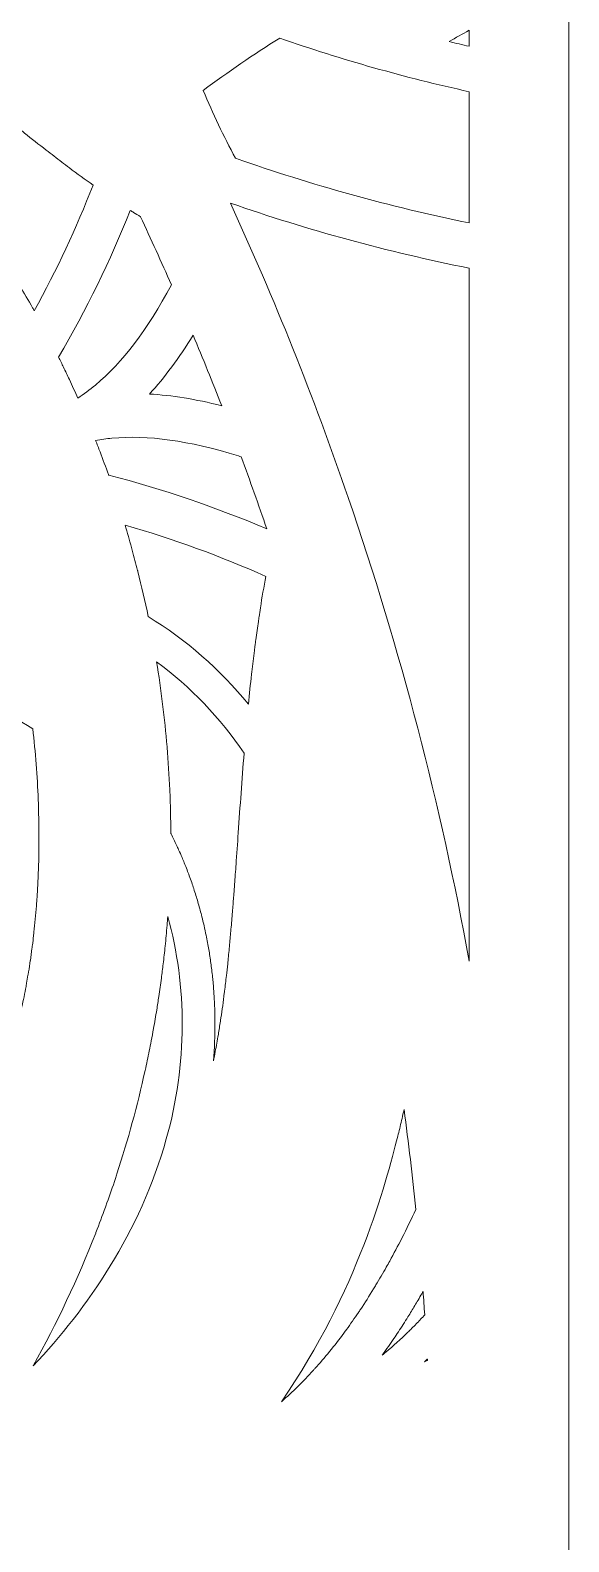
# Model space of a CAD drawing. Header units: millimetres. Extents: x -131 to 670, y -112 to 1620.
# Drawn here: x 637.7 to 670.2, y 720.2 to 811.3 of the extents above; entities that cross this region are included whole.
import ezdxf

# ---------------------------------------------------------------- set-up
doc = ezdxf.new("R2010")
doc.units = ezdxf.units.MM
doc.header["$MEASUREMENT"] = 0
doc.layers.add('Layer 2', color=7, linetype='Continuous')

msp = doc.modelspace()

# ---------------------------------------------------------------- linework, layer by layer
at = {"layer": 'Layer 2', "lineweight": 0}
msp.add_lwpolyline([(284.877, 1037.052), (284.877, 475.825), (670.175, 475.825), (670.175, 1037.052), (284.877, 1037.052)], dxfattribs=at)
for points, knots in [([(664.175, 799.642), (659.385, 800.625), (654.685, 801.925), (650.103, 803.541), (649.382, 804.861), (648.734, 806.226), (648.16, 807.628), (649.647, 808.741), (651.184, 809.793), (652.767, 810.776), (656.492, 809.475), (660.301, 808.4), (664.175, 807.549), (664.175, 807.549), (664.175, 799.642), (664.175, 799.642)], [0, 0, 0, 0, 1, 1, 1, 2, 2, 2, 3, 3, 3, 4, 4, 4, 5, 5, 5, 5]), ([(664.175, 810.284), (663.772, 810.376), (663.37, 810.468), (662.969, 810.565), (663.367, 810.798), (663.771, 811.022), (664.175, 811.247), (664.175, 811.247), (664.175, 810.284), (664.175, 810.284)], [0, 0, 0, 0, 1, 1, 1, 2, 2, 2, 3, 3, 3, 3]), ([(637.981, 794.345), (637.948, 794.404), (637.913, 794.462), (637.88, 794.521), (637.625, 794.974), (637.363, 795.423), (637.097, 795.869), (636.98, 796.065), (636.865, 796.261), (636.746, 796.457), (636.698, 796.536), (636.65, 796.616), (636.601, 796.695), (636.165, 797.407), (635.715, 798.11), (635.251, 798.807), (635.276, 798.903), (635.296, 799), (635.319, 799.096), (635.358, 799.253), (635.396, 799.41), (635.43, 799.568), (635.46, 799.7), (635.486, 799.832), (635.513, 799.964), (635.542, 800.104), (635.569, 800.245), (635.595, 800.386), (635.619, 800.518), (635.643, 800.65), (635.665, 800.782), (635.692, 800.945), (635.716, 801.109), (635.74, 801.272), (635.767, 801.461), (635.792, 801.65), (635.815, 801.839), (635.835, 802.006), (635.854, 802.173), (635.871, 802.34), (635.884, 802.471), (635.894, 802.603), (635.905, 802.734), (635.917, 802.883), (635.928, 803.031), (635.937, 803.181), (635.946, 803.309), (635.954, 803.438), (635.96, 803.566), (635.968, 803.754), (635.974, 803.942), (635.978, 804.13), (635.995, 804.832), (635.984, 805.535), (635.939, 806.238), (635.942, 806.235), (635.945, 806.233), (635.948, 806.23), (636.4, 805.857), (636.853, 805.487), (637.31, 805.12), (637.337, 805.098), (637.366, 805.076), (637.394, 805.053), (637.823, 804.709), (638.255, 804.366), (638.689, 804.029), (638.848, 803.906), (639.009, 803.786), (639.169, 803.664), (639.476, 803.428), (639.782, 803.192), (640.092, 802.961), (640.565, 802.609), (641.04, 802.262), (641.518, 801.923), (640.514, 799.338), (639.335, 796.806), (637.981, 794.345)], [0, 0, 0, 0, 1, 1, 1, 2, 2, 2, 3, 3, 3, 4, 4, 4, 5, 5, 5, 6, 6, 6, 7, 7, 7, 8, 8, 8, 9, 9, 9, 10, 10, 10, 11, 11, 11, 12, 12, 12, 13, 13, 13, 14, 14, 14, 15, 15, 15, 16, 16, 16, 17, 17, 17, 18, 18, 18, 19, 19, 19, 20, 20, 20, 21, 21, 21, 22, 22, 22, 23, 23, 23, 24, 24, 24, 25, 25, 25, 26, 26, 26, 26]), ([(664.175, 755.156), (662.473, 764.557), (660.047, 773.894), (656.887, 783.099), (654.805, 789.166), (652.435, 795.081), (649.794, 800.833), (654.454, 799.215), (659.256, 797.904), (664.175, 796.914), (664.175, 796.914), (664.175, 755.156), (664.175, 755.156)], [0, 0, 0, 0, 1, 1, 1, 2, 2, 2, 3, 3, 3, 4, 4, 4, 4]), ([(640.601, 789.084), (640.435, 789.458), (640.267, 789.832), (640.094, 790.203), (640.093, 790.205), (640.092, 790.208), (640.091, 790.21), (639.976, 790.457), (639.857, 790.701), (639.739, 790.946), (639.641, 791.15), (639.548, 791.356), (639.447, 791.558), (641.117, 794.416), (642.556, 797.371), (643.763, 800.4), (643.827, 800.358), (643.891, 800.319), (643.956, 800.279), (644.094, 800.191), (644.234, 800.104), (644.373, 800.017), (645.012, 798.657), (645.632, 797.289), (646.238, 795.915), (644.77, 793.17), (643.314, 791.246), (641.661, 789.874), (641.322, 789.592), (640.966, 789.332), (640.601, 789.084)], [0, 0, 0, 0, 1, 1, 1, 2, 2, 2, 3, 3, 3, 4, 4, 4, 5, 5, 5, 6, 6, 6, 7, 7, 7, 8, 8, 8, 9, 9, 9, 10, 10, 10, 10]), ([(644.914, 789.334), (645.832, 790.328), (646.699, 791.498), (647.547, 792.878), (648.138, 791.469), (648.711, 790.052), (649.267, 788.63), (647.696, 789.023), (646.262, 789.254), (644.914, 789.334)], [0, 0, 0, 0, 1, 1, 1, 2, 2, 2, 3, 3, 3, 3]), ([(642.461, 784.44), (642.456, 784.453), (642.451, 784.466), (642.446, 784.479), (642.284, 784.937), (642.112, 785.393), (641.938, 785.847), (641.85, 786.078), (641.762, 786.309), (641.672, 786.538), (641.999, 786.593), (642.328, 786.64), (642.659, 786.67), (644.825, 786.87), (647.246, 786.531), (650.277, 785.603), (650.331, 785.587), (650.384, 785.567), (650.438, 785.55), (650.972, 784.108), (651.49, 782.66), (651.988, 781.205), (648.923, 782.513), (645.741, 783.599), (642.461, 784.44)], [0, 0, 0, 0, 1, 1, 1, 2, 2, 2, 3, 3, 3, 4, 4, 4, 5, 5, 5, 6, 6, 6, 7, 7, 7, 8, 8, 8, 8]), ([(651.599, 776.45), (651.57, 776.269), (651.547, 776.085), (651.519, 775.903), (651.516, 775.881), (651.513, 775.857), (651.509, 775.834), (651.503, 775.787), (651.495, 775.739), (651.488, 775.691), (651.485, 775.672), (651.483, 775.653), (651.48, 775.634), (651.426, 775.267), (651.369, 774.901), (651.319, 774.532), (651.31, 774.466), (651.303, 774.4), (651.295, 774.336), (651.285, 774.249), (651.274, 774.162), (651.263, 774.076), (651.254, 774.009), (651.246, 773.941), (651.238, 773.874), (651.184, 773.45), (651.129, 773.026), (651.08, 772.6), (651.08, 772.6), (651.08, 772.597), (651.08, 772.597), (651.076, 772.565), (651.074, 772.533), (651.07, 772.502), (651.068, 772.483), (651.066, 772.464), (651.064, 772.446), (650.997, 771.85), (650.934, 771.252), (650.875, 770.653), (649.165, 772.734), (647.124, 774.533), (644.841, 775.922), (644.652, 776.835), (644.444, 777.743), (644.216, 778.645), (644.211, 778.664), (644.207, 778.683), (644.202, 778.701), (644.098, 779.108), (643.991, 779.513), (643.88, 779.918), (643.865, 779.974), (643.851, 780.029), (643.835, 780.084), (643.711, 780.534), (643.582, 780.982), (643.447, 781.43), (646.363, 780.598), (649.195, 779.565), (651.925, 778.344), (651.808, 777.716), (651.699, 777.085), (651.599, 776.45)], [0, 0, 0, 0, 1, 1, 1, 2, 2, 2, 3, 3, 3, 4, 4, 4, 5, 5, 5, 6, 6, 6, 7, 7, 7, 8, 8, 8, 9, 9, 9, 10, 10, 10, 11, 11, 11, 12, 12, 12, 13, 13, 13, 14, 14, 14, 15, 15, 15, 16, 16, 16, 17, 17, 17, 18, 18, 18, 19, 19, 19, 20, 20, 20, 21, 21, 21, 21]), ([(650.266, 762.905), (650.221, 762.253), (650.176, 761.606), (650.131, 760.963), (650.128, 760.929), (650.126, 760.896), (650.124, 760.862), (650.108, 760.652), (650.093, 760.444), (650.077, 760.234), (650.049, 759.844), (650.02, 759.455), (649.991, 759.07), (649.989, 759.049), (649.988, 759.028), (649.986, 759.008), (649.964, 758.715), (649.94, 758.426), (649.916, 758.136), (649.888, 757.784), (649.859, 757.433), (649.828, 757.086), (649.801, 756.779), (649.773, 756.475), (649.745, 756.172), (649.714, 755.846), (649.682, 755.523), (649.649, 755.201), (649.642, 755.138), (649.635, 755.076), (649.628, 755.012), (649.603, 754.77), (649.578, 754.529), (649.551, 754.29), (649.516, 753.978), (649.478, 753.672), (649.44, 753.365), (649.435, 753.324), (649.43, 753.283), (649.425, 753.242), (649.393, 752.985), (649.361, 752.729), (649.327, 752.477), (649.294, 752.233), (649.257, 751.995), (649.221, 751.756), (649.211, 751.69), (649.201, 751.623), (649.191, 751.557), (649.15, 751.283), (649.111, 751.006), (649.066, 750.737), (649.008, 750.389), (648.942, 750.053), (648.878, 749.714), (648.843, 749.53), (648.812, 749.341), (648.775, 749.16), (648.775, 749.159), (648.775, 749.158), (648.775, 749.157), (648.775, 749.157), (648.775, 749.157), (648.775, 749.156), (648.837, 749.922), (648.864, 750.686), (648.862, 751.447), (648.862, 751.558), (648.864, 751.67), (648.862, 751.78), (648.86, 751.936), (648.854, 752.092), (648.849, 752.248), (648.845, 752.374), (648.842, 752.5), (648.836, 752.627), (648.829, 752.778), (648.82, 752.929), (648.81, 753.08), (648.802, 753.209), (648.794, 753.339), (648.784, 753.468), (648.773, 753.617), (648.76, 753.765), (648.746, 753.913), (648.734, 754.044), (648.721, 754.174), (648.707, 754.305), (648.691, 754.451), (648.674, 754.597), (648.656, 754.743), (648.639, 754.875), (648.621, 755.006), (648.603, 755.137), (648.583, 755.281), (648.563, 755.424), (648.54, 755.567), (648.519, 755.702), (648.495, 755.837), (648.471, 755.972), (648.448, 756.109), (648.425, 756.246), (648.399, 756.382), (648.369, 756.54), (648.335, 756.697), (648.302, 756.855), (648.26, 757.057), (648.215, 757.259), (648.168, 757.459), (648.129, 757.624), (648.091, 757.789), (648.049, 757.953), (648.017, 758.076), (647.982, 758.199), (647.949, 758.321), (647.91, 758.464), (647.871, 758.606), (647.83, 758.747), (647.794, 758.872), (647.755, 758.994), (647.717, 759.118), (647.674, 759.257), (647.631, 759.396), (647.585, 759.534), (647.545, 759.655), (647.504, 759.775), (647.463, 759.896), (647.414, 760.035), (647.365, 760.174), (647.314, 760.312), (647.271, 760.429), (647.228, 760.545), (647.183, 760.66), (647.128, 760.803), (647.071, 760.944), (647.014, 761.086), (646.97, 761.194), (646.926, 761.303), (646.88, 761.411), (646.814, 761.567), (646.745, 761.72), (646.676, 761.873), (646.634, 761.965), (646.595, 762.056), (646.552, 762.147), (646.444, 762.378), (646.333, 762.607), (646.218, 762.833), (646.212, 762.844), (646.207, 762.855), (646.201, 762.866), (646.199, 763.723), (646.178, 764.577), (646.142, 765.429), (646.141, 765.45), (646.141, 765.471), (646.14, 765.492), (646.103, 766.345), (646.048, 767.196), (645.979, 768.045), (645.978, 768.056), (645.977, 768.067), (645.976, 768.079), (645.833, 769.799), (645.621, 771.508), (645.344, 773.203), (647.393, 771.696), (649.18, 769.816), (650.617, 767.699), (650.616, 767.695), (650.616, 767.691), (650.616, 767.688), (650.488, 766.09), (650.376, 764.493), (650.266, 762.905)], [0, 0, 0, 0, 1, 1, 1, 2, 2, 2, 3, 3, 3, 4, 4, 4, 5, 5, 5, 6, 6, 6, 7, 7, 7, 8, 8, 8, 9, 9, 9, 10, 10, 10, 11, 11, 11, 12, 12, 12, 13, 13, 13, 14, 14, 14, 15, 15, 15, 16, 16, 16, 17, 17, 17, 18, 18, 18, 19, 19, 19, 20, 20, 20, 21, 21, 21, 22, 22, 22, 23, 23, 23, 24, 24, 24, 25, 25, 25, 26, 26, 26, 27, 27, 27, 28, 28, 28, 29, 29, 29, 30, 30, 30, 31, 31, 31, 32, 32, 32, 33, 33, 33, 34, 34, 34, 35, 35, 35, 36, 36, 36, 37, 37, 37, 38, 38, 38, 39, 39, 39, 40, 40, 40, 41, 41, 41, 42, 42, 42, 43, 43, 43, 44, 44, 44, 45, 45, 45, 46, 46, 46, 47, 47, 47, 48, 48, 48, 49, 49, 49, 50, 50, 50, 51, 51, 51, 52, 52, 52, 53, 53, 53, 54, 54, 54, 55, 55, 55, 56, 56, 56, 57, 57, 57, 58, 58, 58, 58]), ([(636.349, 756.038), (636.346, 756.328), (636.335, 756.612), (636.32, 756.892), (636.314, 756.995), (636.307, 757.098), (636.3, 757.2), (636.282, 757.451), (636.26, 757.699), (636.232, 757.942), (636.225, 758.005), (636.22, 758.069), (636.212, 758.132), (636.175, 758.424), (636.13, 758.709), (636.079, 758.989), (636.063, 759.075), (636.046, 759.16), (636.029, 759.244), (635.983, 759.47), (635.933, 759.691), (635.879, 759.909), (635.862, 759.975), (635.848, 760.041), (635.831, 760.106), (635.759, 760.374), (635.679, 760.635), (635.593, 760.891), (635.571, 760.957), (635.546, 761.022), (635.523, 761.087), (635.449, 761.295), (635.37, 761.499), (635.286, 761.699), (635.26, 761.76), (635.236, 761.822), (635.209, 761.882), (635.102, 762.126), (634.987, 762.364), (634.864, 762.595), (634.841, 762.64), (634.815, 762.683), (634.791, 762.727), (634.683, 762.922), (634.57, 763.113), (634.452, 763.299), (634.418, 763.353), (634.384, 763.408), (634.349, 763.461), (634.204, 763.679), (634.053, 763.893), (633.893, 764.099), (633.877, 764.119), (633.86, 764.139), (633.843, 764.159), (633.695, 764.346), (633.54, 764.526), (633.379, 764.702), (633.336, 764.749), (633.293, 764.795), (633.249, 764.842), (633.068, 765.033), (632.881, 765.219), (632.683, 765.397), (632.518, 765.547), (632.345, 765.684), (632.17, 765.817), (632.166, 765.82), (632.162, 765.823), (632.158, 765.826), (632.124, 765.852), (632.09, 765.877), (632.056, 765.903), (632.05, 765.907), (632.045, 765.911), (632.039, 765.915), (631.99, 765.95), (631.938, 765.981), (631.888, 766.015), (631.638, 766.188), (631.38, 766.345), (631.116, 766.487), (631.053, 766.52), (630.993, 766.558), (630.93, 766.589), (630.922, 766.593), (630.915, 766.596), (630.908, 766.6), (630.875, 766.616), (630.842, 766.632), (630.809, 766.647), (630.802, 766.651), (630.794, 766.655), (630.786, 766.659), (630.713, 766.694), (630.637, 766.721), (630.563, 766.754), (630.347, 766.848), (630.128, 766.932), (629.906, 767.005), (629.804, 767.039), (629.703, 767.077), (629.6, 767.106), (629.587, 767.11), (629.575, 767.113), (629.563, 767.116), (629.538, 767.123), (629.512, 767.13), (629.487, 767.137), (629.474, 767.14), (629.462, 767.144), (629.45, 767.147), (629.341, 767.175), (629.232, 767.195), (629.122, 767.218), (628.941, 767.256), (628.76, 767.288), (628.579, 767.312), (628.462, 767.327), (628.346, 767.346), (628.23, 767.356), (628.217, 767.357), (628.204, 767.358), (628.191, 767.359), (628.167, 767.361), (628.144, 767.362), (628.12, 767.364), (628.106, 767.365), (628.093, 767.366), (628.079, 767.367), (627.929, 767.376), (627.78, 767.374), (627.631, 767.373), (627.577, 767.373), (627.524, 767.378), (627.471, 767.376), (627.291, 767.371), (627.112, 767.355), (626.935, 767.334), (626.874, 767.327), (626.814, 767.318), (626.754, 767.309), (626.641, 767.292), (626.528, 767.272), (626.416, 767.249), (626.342, 767.234), (626.269, 767.219), (626.196, 767.201), (626.085, 767.174), (625.976, 767.142), (625.867, 767.108), (625.814, 767.092), (625.759, 767.08), (625.706, 767.062), (625.591, 767.023), (625.483, 766.972), (625.372, 766.926), (625.448, 767.387), (625.533, 767.841), (625.622, 768.291), (625.677, 768.565), (625.738, 768.833), (625.798, 769.102), (625.832, 769.254), (625.866, 769.408), (625.901, 769.559), (625.983, 769.899), (626.069, 770.236), (626.161, 770.566), (626.178, 770.627), (626.195, 770.689), (626.212, 770.749), (626.316, 771.116), (626.425, 771.48), (626.543, 771.835), (626.543, 771.835), (626.543, 771.836), (626.544, 771.836), (630.358, 772.297), (634.452, 771.316), (637.891, 769.167), (638.052, 767.749), (638.161, 766.322), (638.218, 764.888), (638.218, 764.886), (638.218, 764.884), (638.218, 764.882), (638.218, 764.866), (638.219, 764.849), (638.22, 764.833), (638.22, 764.825), (638.221, 764.817), (638.221, 764.809), (638.223, 764.762), (638.223, 764.714), (638.225, 764.667), (638.24, 764.22), (638.246, 763.773), (638.251, 763.325), (638.251, 763.264), (638.253, 763.204), (638.253, 763.144), (638.254, 763.028), (638.259, 762.913), (638.26, 762.798), (638.26, 762.705), (638.259, 762.611), (638.259, 762.517), (638.259, 762.517), (638.259, 762.447), (638.259, 762.447), (638.257, 761.783), (638.246, 761.118), (638.221, 760.452), (638.221, 760.452), (638.221, 760.452), (638.221, 760.452), (638.21, 760.163), (638.196, 759.878), (638.18, 759.596), (638.176, 759.513), (638.17, 759.431), (638.166, 759.349), (638.153, 759.141), (638.14, 758.936), (638.125, 758.733), (638.119, 758.652), (638.113, 758.572), (638.107, 758.492), (638.086, 758.222), (638.064, 757.955), (638.04, 757.693), (638.04, 757.692), (638.04, 757.691), (638.039, 757.691), (638.015, 757.427), (637.988, 757.169), (637.96, 756.913), (637.951, 756.838), (637.943, 756.764), (637.935, 756.691), (637.913, 756.504), (637.891, 756.319), (637.868, 756.136), (637.859, 756.063), (637.849, 755.99), (637.84, 755.918), (637.808, 755.677), (637.776, 755.438), (637.742, 755.206), (637.741, 755.204), (637.741, 755.201), (637.741, 755.198), (637.706, 754.965), (637.67, 754.738), (637.634, 754.514), (637.622, 754.446), (637.611, 754.379), (637.6, 754.312), (637.573, 754.149), (637.544, 753.988), (637.516, 753.831), (637.504, 753.766), (637.493, 753.7), (637.481, 753.636), (637.442, 753.427), (637.403, 753.223), (637.363, 753.023), (637.362, 753.018), (637.361, 753.013), (637.36, 753.008), (637.32, 752.808), (637.279, 752.615), (637.237, 752.425), (637.224, 752.367), (637.211, 752.31), (637.199, 752.252), (637.167, 752.114), (637.136, 751.978), (637.105, 751.844), (637.092, 751.79), (637.079, 751.735), (637.067, 751.682), (637.024, 751.507), (636.982, 751.337), (636.939, 751.172), (636.938, 751.167), (636.936, 751.161), (636.935, 751.156), (636.892, 750.991), (636.85, 750.834), (636.807, 750.68), (636.794, 750.633), (636.781, 750.588), (636.767, 750.541), (636.735, 750.429), (636.703, 750.319), (636.671, 750.213), (636.658, 750.17), (636.646, 750.126), (636.633, 750.085), (636.591, 749.946), (636.548, 749.812), (636.507, 749.685), (636.505, 749.682), (636.504, 749.678), (636.503, 749.674), (636.461, 749.547), (636.42, 749.429), (636.379, 749.314), (636.367, 749.277), (636.354, 749.243), (636.341, 749.208), (636.311, 749.125), (636.281, 749.046), (636.252, 748.97), (636.24, 748.939), (636.228, 748.907), (636.216, 748.877), (636.178, 748.779), (636.139, 748.685), (636.102, 748.599), (636.101, 748.596), (636.1, 748.593), (636.098, 748.59), (636.061, 748.505), (636.026, 748.427), (635.99, 748.354), (635.979, 748.331), (635.969, 748.31), (635.958, 748.289), (635.932, 748.237), (635.908, 748.189), (635.883, 748.145), (635.873, 748.126), (635.863, 748.108), (635.853, 748.091), (635.788, 747.978), (635.729, 747.892), (635.676, 747.835), (635.669, 747.826), (635.661, 747.819), (635.654, 747.812), (635.635, 747.794), (635.617, 747.78), (635.6, 747.769), (635.593, 747.765), (635.586, 747.76), (635.58, 747.758), (635.533, 747.737), (635.496, 747.75), (635.468, 747.797), (635.458, 747.816), (635.45, 747.842), (635.443, 747.871), (635.44, 747.88), (635.437, 747.884), (635.435, 747.893), (635.384, 748.152), (635.439, 748.755), (635.65, 749.744), (635.664, 749.81), (635.674, 749.873), (635.688, 749.938), (635.752, 750.247), (635.811, 750.553), (635.866, 750.856), (635.89, 750.985), (635.913, 751.115), (635.935, 751.242), (635.994, 751.587), (636.047, 751.926), (636.094, 752.261), (636.108, 752.368), (636.12, 752.472), (636.134, 752.578), (636.169, 752.853), (636.2, 753.124), (636.226, 753.392), (636.236, 753.493), (636.247, 753.594), (636.256, 753.694), (636.285, 754.02), (636.306, 754.34), (636.322, 754.656), (636.327, 754.76), (636.33, 754.862), (636.334, 754.965), (636.345, 755.263), (636.352, 755.557), (636.351, 755.846), (636.351, 755.91), (636.35, 755.974), (636.349, 756.038)], [0, 0, 0, 0, 1, 1, 1, 2, 2, 2, 3, 3, 3, 4, 4, 4, 5, 5, 5, 6, 6, 6, 7, 7, 7, 8, 8, 8, 9, 9, 9, 10, 10, 10, 11, 11, 11, 12, 12, 12, 13, 13, 13, 14, 14, 14, 15, 15, 15, 16, 16, 16, 17, 17, 17, 18, 18, 18, 19, 19, 19, 20, 20, 20, 21, 21, 21, 22, 22, 22, 23, 23, 23, 24, 24, 24, 25, 25, 25, 26, 26, 26, 27, 27, 27, 28, 28, 28, 29, 29, 29, 30, 30, 30, 31, 31, 31, 32, 32, 32, 33, 33, 33, 34, 34, 34, 35, 35, 35, 36, 36, 36, 37, 37, 37, 38, 38, 38, 39, 39, 39, 40, 40, 40, 41, 41, 41, 42, 42, 42, 43, 43, 43, 44, 44, 44, 45, 45, 45, 46, 46, 46, 47, 47, 47, 48, 48, 48, 49, 49, 49, 50, 50, 50, 51, 51, 51, 52, 52, 52, 53, 53, 53, 54, 54, 54, 55, 55, 55, 56, 56, 56, 57, 57, 57, 58, 58, 58, 59, 59, 59, 60, 60, 60, 61, 61, 61, 62, 62, 62, 63, 63, 63, 64, 64, 64, 65, 65, 65, 66, 66, 66, 67, 67, 67, 68, 68, 68, 69, 69, 69, 70, 70, 70, 71, 71, 71, 72, 72, 72, 73, 73, 73, 74, 74, 74, 75, 75, 75, 76, 76, 76, 77, 77, 77, 78, 78, 78, 79, 79, 79, 80, 80, 80, 81, 81, 81, 82, 82, 82, 83, 83, 83, 84, 84, 84, 85, 85, 85, 86, 86, 86, 87, 87, 87, 88, 88, 88, 89, 89, 89, 90, 90, 90, 91, 91, 91, 92, 92, 92, 93, 93, 93, 94, 94, 94, 95, 95, 95, 96, 96, 96, 97, 97, 97, 98, 98, 98, 99, 99, 99, 100, 100, 100, 101, 101, 101, 102, 102, 102, 103, 103, 103, 104, 104, 104, 105, 105, 105, 106, 106, 106, 107, 107, 107, 108, 108, 108, 109, 109, 109, 110, 110, 110, 111, 111, 111, 112, 112, 112, 113, 113, 113, 114, 114, 114, 115, 115, 115, 116, 116, 116, 117, 117, 117, 118, 118, 118, 119, 119, 119, 120, 120, 120, 121, 121, 121, 122, 122, 122, 123, 123, 123, 124, 124, 124, 125, 125, 125, 126, 126, 126, 127, 127, 127, 128, 128, 128, 129, 129, 129, 130, 130, 130, 131, 131, 131, 131]), ([(645.355, 752.228), (645.399, 752.498), (645.44, 752.769), (645.48, 753.04), (645.535, 753.406), (645.59, 753.771), (645.638, 754.138), (645.675, 754.423), (645.707, 754.708), (645.741, 754.993), (645.784, 755.353), (645.829, 755.712), (645.866, 756.072), (645.908, 756.488), (645.941, 756.906), (645.976, 757.324), (645.99, 757.501), (646.009, 757.679), (646.022, 757.857), (646.604, 755.756), (646.898, 753.532), (646.889, 751.271), (646.88, 749.008), (646.567, 746.707), (645.933, 744.451), (644.347, 738.812), (641.181, 734.248), (637.913, 730.774), (639.345, 733.354), (640.603, 736.027), (641.677, 738.775), (641.683, 738.791), (641.689, 738.806), (641.696, 738.822), (641.892, 739.326), (642.082, 739.834), (642.266, 740.342), (642.297, 740.429), (642.328, 740.514), (642.359, 740.601), (642.533, 741.087), (642.702, 741.575), (642.864, 742.065), (642.895, 742.159), (642.925, 742.254), (642.956, 742.35), (643.624, 744.397), (644.192, 746.477), (644.656, 748.583), (644.7, 748.779), (644.745, 748.975), (644.786, 749.173), (644.87, 749.566), (644.947, 749.96), (645.022, 750.355), (645.07, 750.603), (645.117, 750.851), (645.162, 751.099), (645.229, 751.475), (645.294, 751.851), (645.355, 752.228)], [0, 0, 0, 0, 1, 1, 1, 2, 2, 2, 3, 3, 3, 4, 4, 4, 5, 5, 5, 6, 6, 6, 7, 7, 7, 8, 8, 8, 9, 9, 9, 10, 10, 10, 11, 11, 11, 12, 12, 12, 13, 13, 13, 14, 14, 14, 15, 15, 15, 16, 16, 16, 17, 17, 17, 18, 18, 18, 19, 19, 19, 20, 20, 20, 20]), ([(660.122, 738.476), (660.122, 738.475), (660.122, 738.474), (660.121, 738.473), (659.88, 738), (659.635, 737.544), (659.388, 737.095), (659.321, 736.973), (659.253, 736.853), (659.185, 736.733), (658.98, 736.368), (658.773, 736.01), (658.563, 735.662), (658.514, 735.58), (658.465, 735.496), (658.416, 735.415), (658.155, 734.989), (657.892, 734.575), (657.624, 734.173), (657.585, 734.113), (657.545, 734.056), (657.504, 733.997), (657.268, 733.646), (657.028, 733.304), (656.786, 732.972), (656.734, 732.901), (656.683, 732.83), (656.631, 732.759), (656.063, 731.994), (655.48, 731.279), (654.882, 730.615), (654.845, 730.574), (654.808, 730.535), (654.771, 730.494), (654.478, 730.173), (654.182, 729.862), (653.881, 729.565), (653.872, 729.557), (653.864, 729.549), (653.856, 729.54), (653.532, 729.221), (653.203, 728.916), (652.87, 728.624), (657.481, 735.314), (659.142, 741.767), (659.875, 744.616), (659.955, 744.929), (660.03, 745.243), (660.103, 745.558), (660.142, 745.727), (660.18, 745.896), (660.217, 746.065), (660.229, 746.117), (660.241, 746.168), (660.252, 746.22), (660.522, 744.221), (660.759, 742.216), (660.963, 740.206), (660.692, 739.624), (660.413, 739.046), (660.122, 738.476)], [0, 0, 0, 0, 1, 1, 1, 2, 2, 2, 3, 3, 3, 4, 4, 4, 5, 5, 5, 6, 6, 6, 7, 7, 7, 8, 8, 8, 9, 9, 9, 10, 10, 10, 11, 11, 11, 12, 12, 12, 13, 13, 13, 14, 14, 14, 15, 15, 15, 16, 16, 16, 17, 17, 17, 18, 18, 18, 19, 19, 19, 20, 20, 20, 20]), ([(661.252, 733.588), (661.206, 733.539), (661.161, 733.491), (661.115, 733.443), (660.941, 733.263), (660.766, 733.086), (660.589, 732.912), (660.554, 732.878), (660.519, 732.842), (660.484, 732.808), (660.049, 732.387), (659.606, 731.986), (659.155, 731.609), (659.087, 731.553), (659.013, 731.491), (658.937, 731.429), (658.95, 731.445), (658.962, 731.462), (658.975, 731.479), (659.086, 731.633), (659.197, 731.787), (659.307, 731.944), (659.421, 732.106), (659.534, 732.272), (659.646, 732.438), (659.735, 732.57), (659.826, 732.7), (659.915, 732.835), (660.108, 733.128), (660.299, 733.427), (660.489, 733.732), (660.559, 733.845), (660.629, 733.962), (660.699, 734.078), (660.834, 734.298), (660.967, 734.52), (661.1, 734.746), (661.173, 734.872), (661.247, 734.999), (661.32, 735.127), (661.346, 735.174), (661.372, 735.222), (661.399, 735.269), (661.434, 734.797), (661.465, 734.325), (661.497, 733.854), (661.415, 733.765), (661.334, 733.675), (661.252, 733.588)], [0, 0, 0, 0, 1, 1, 1, 2, 2, 2, 3, 3, 3, 4, 4, 4, 5, 5, 5, 6, 6, 6, 7, 7, 7, 8, 8, 8, 9, 9, 9, 10, 10, 10, 11, 11, 11, 12, 12, 12, 13, 13, 13, 14, 14, 14, 15, 15, 15, 16, 16, 16, 16]), ([(661.644, 731.181), (661.648, 731.185), (661.652, 731.189), (661.656, 731.193), (661.657, 731.166), (661.659, 731.14), (661.66, 731.114), (661.599, 731.082), (661.539, 731.049), (661.478, 731.018), (661.534, 731.07), (661.588, 731.127), (661.644, 731.181)], [0, 0, 0, 0, 1, 1, 1, 2, 2, 2, 3, 3, 3, 4, 4, 4, 4])]:
    msp.add_open_spline(points, degree=3, knots=knots, dxfattribs=at)

doc.saveas('drawing.dxf')
